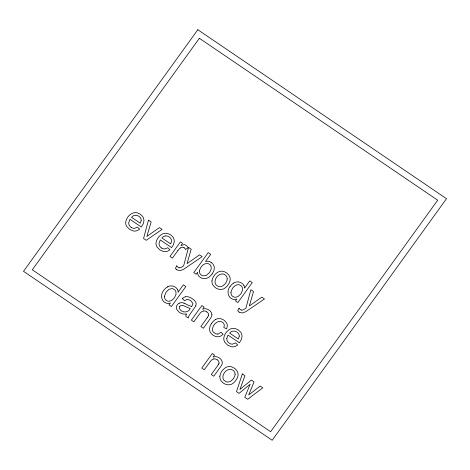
<?xml version="1.0" encoding="UTF-8"?>
<svg xmlns="http://www.w3.org/2000/svg" width="470" height="470" viewBox="0 0 470 470"><rect width="100%" height="100%" fill="white"/><g stroke="black" fill="none" stroke-linecap="round" stroke-linejoin="round"><path stroke-width="0.7" d="M208.469 315.488L207.875 316.757A14.829 14.394 -1 0 1 207.182 317.802M218.885 363.445L218.292 364.714M195.726 305.835L195.273 306.634A22.901 22.231 -1 0 1 194.762 307.409L188.946 315.799A7.585 7.361 -1 0 0 188.253 317.996L185.756 316.298A5.863 5.693 -1 0 1 186.461 314.06M176.673 265.914L175.433 268.399A6.75 6.557 -1 0 0 176.873 269.833M238.966 308.238L237.732 310.729A6.75 6.557 -1 0 0 239.165 312.156M211.688 323.154L210.172 325.804L209.503 328.747A7.238 7.027 -1 0 0 209.573 329.964L209.738 330.751A7.373 7.156 -1 0 0 210.713 332.895L212.417 334.728A10.892 10.575 -1 0 0 213.456 335.474L215.348 336.373A7.215 7.009 -1 0 0 218.309 336.714A7.015 6.809 -1 0 0 220.871 335.997L223.174 334.311L220.941 332.255L218.544 333.853A3.836 3.725 -1 0 1 217.728 334.023M230.106 286.483C226.522 290.442 227.574 297.968 233.226 299.325A5.293 5.141 -1 0 0 235.035 299.461L236.892 298.996L235.482 300.953L237.849 302.568L252.29 282.552L249.793 280.86L244.57 288.092A6.257 6.075 -1 0 0 243.895 285.466M177.895 250.551L172.437 258.118L169.94 256.42L180.439 241.868L182.56 243.313L180.909 245.599L183.999 244.659A3.525 3.419 -1 0 1 185.991 245.275A6.627 6.433 -1 0 1 188.053 247.79L185.568 249.441A4.994 4.847 -1 0 0 184.076 247.755M178.124 292.07L183.341 284.838L185.838 286.536L171.397 306.546L169.03 304.93L170.44 302.974L168.583 303.438A5.293 5.141 -1 0 1 166.774 303.303C161.122 301.946 160.07 294.42 163.66 290.46A13.025 12.643 -1 0 1 167.203 287.029M207.182 317.802L200.86 326.562L203.357 328.26L210.337 318.566A23.7 23.006 -1 0 0 210.883 317.738L211.359 316.886A6.057 5.881 -1 0 0 211.905 314.542M191.772 306.393L192.941 303.796A1.998 1.939 -1 0 0 192.876 303.373L190.773 300.735A11.445 11.11 -1 0 0 190.091 300.283L187.583 299.367A2.738 2.661 -1 0 0 187.084 299.39L184.569 300.671L182.331 298.609M191.643 306.563L188.065 305.106A59.214 57.475 -1 0 1 186.49 304.313L185.362 303.743A17.055 16.556 -1 0 0 184.07 303.173M167.226 287.058L167.99 286.641M233.678 283.081L234.436 282.664A7.015 6.809 -1 0 1 237.867 281.906A7.573 7.35 -1 0 1 242.05 283.381A6.175 5.992 -1 0 1 243.924 285.449M215.436 319.623L215.953 319.341A6.792 6.592 -1 0 1 219.76 318.637A8.971 8.707 -1 0 1 223.943 320.199A10.775 10.458 -1 0 1 224.525 320.616L226.293 322.49A6.322 6.133 -1 0 1 227.268 326.403L226.564 328.841L223.802 327.508L224.249 325.722A3.971 3.86 -1 0 0 222.798 322.49L221.018 321.551A4.659 4.518 -1 0 0 219.22 321.345C215.272 322.021 211.917 326.544 212.558 330.516A4.577 4.441 -1 0 0 213.362 332.073L215.518 333.682A4.377 4.248 -1 0 0 217.728 334.029M203.416 310.976L201.753 311.645L200.291 312.997L193.869 321.809L191.372 320.117L201.877 305.559L204.121 307.086L202.641 309.143L204.667 308.72A6.081 5.904 -1 0 1 206.265 308.837C208.927 309.466 211.694 311.628 211.888 314.542M213.838 358.933L212.176 359.603L210.707 360.954L204.291 369.767L201.795 368.069L212.293 353.516L214.543 355.044L213.057 357.1L215.09 356.677A6.081 5.904 -1 0 1 216.682 356.795C219.349 357.423 222.116 359.585 222.31 362.499A6.057 5.881 -1 0 1 221.764 364.832L221.305 365.695A23.7 23.006 -1 0 1 220.759 366.524L213.78 376.212L211.283 374.52L217.604 365.76A14.829 14.394 -1 0 0 218.292 364.714M184.07 303.179L183.958 303.138A7.685 7.461 -1 0 0 181.543 302.68A5.099 4.953 -1 0 0 179.217 303.203M211.071 262.325L209.785 261.631A5.834 5.664 -1 0 0 207.728 261.208L205.519 261.514L210.719 254.311L208.222 252.613L193.781 272.624L196.155 274.233L197.559 272.289L197.888 274.498A5.446 5.282 -1 0 0 198.739 276.037L199.809 277.065A7.843 7.614 -1 0 0 200.808 277.711L201.154 277.887A6.985 6.786 -1 0 0 203.727 278.569L206.148 278.375A7.638 7.414 -1 0 0 207.382 277.999L209.332 276.906L211.494 274.833A16.832 16.338 -1 0 0 212.17 273.951M176.885 269.815L179.887 270.691L183.294 269.457A33.517 32.536 -1 0 0 183.987 269.051L202.182 256.644L199.538 254.846L187.048 263.623L191.208 249.188L188.552 247.385L183.647 265.785L182.096 266.843A22.613 21.949 -1 0 1 181.667 267.119L180.885 267.548A2.849 2.767 -1 0 1 179.505 267.759M239.177 312.145L242.185 313.014L245.593 311.786A33.517 32.536 -1 0 0 246.28 311.375L264.475 298.967L261.837 297.175L249.347 305.952L253.506 291.512L250.851 289.708L245.939 308.114L244.388 309.166A22.613 21.949 -1 0 1 243.959 309.442L243.184 309.877A2.849 2.767 -1 0 1 241.797 310.088M131.336 227.48A6.909 6.709 -1 0 1 130.689 227.016L130.078 226.446A5.293 5.135 -1 0 1 128.915 224.413L128.792 223.89A5.141 4.994 -1 0 1 128.71 222.804L129.931 219.302L141.282 227.01L143.068 224.178L143.891 221.206A7.543 7.326 -1 0 0 143.832 219.555L143.556 218.38A7.497 7.279 -1 0 0 142.475 216.27L140.319 214.25L137.54 212.934A7.679 7.45 -1 0 0 135.072 212.651L133.809 212.81A7.726 7.502 -1 0 0 132.152 213.333C128.774 215.007 126.154 218.468 125.713 222.239A7.561 7.338 -1 0 0 125.731 223.485A7.72 7.491 -1 0 0 125.86 224.29A7.561 7.338 -1 0 0 126.777 226.54L129.614 229.383L133.198 230.946A7.038 6.827 -1 0 0 134.49 231.076A7.314 7.103 -1 0 0 137.61 230.412L139.643 229.149L137.457 227.122L134.743 228.273A4.283 4.16 -1 0 1 134.156 228.32A5.07 4.917 -1 0 1 131.347 227.462M161.668 248.089A6.909 6.709 -1 0 1 161.022 247.625L160.417 247.061A5.293 5.135 -1 0 1 159.248 245.023L159.124 244.5A5.141 4.994 -1 0 1 159.042 243.413L160.27 239.912L171.615 247.62L173.401 244.788L174.223 241.815A7.543 7.326 -1 0 0 174.17 240.17L173.894 238.989A7.497 7.279 -1 0 0 172.813 236.886L170.657 234.859L167.878 233.543A7.679 7.45 -1 0 0 165.405 233.267L164.142 233.425A7.726 7.502 -1 0 0 162.491 233.948C159.113 235.617 156.492 239.083 156.046 242.855A7.561 7.338 -1 0 0 156.069 244.095A7.72 7.491 -1 0 0 156.199 244.899A7.561 7.338 -1 0 0 157.115 247.155L159.953 249.999L163.537 251.562A7.038 6.827 -1 0 0 164.829 251.685A7.314 7.103 -1 0 0 167.949 251.027L169.976 249.764L167.79 247.737L165.082 248.883A4.283 4.16 -1 0 1 164.494 248.936A5.07 4.917 -1 0 1 161.68 248.072M165.111 235.993A5.252 5.099 -1 0 1 168.06 236.322L168.759 236.668A6.95 6.745 -1 0 1 169.464 237.133L170.493 238.108A4.923 4.776 -1 0 1 171.356 239.753L171.485 241.697L170.622 243.871L161.88 237.938L163.26 236.704A4.912 4.765 -1 0 1 165.111 235.993M180.398 248.001A3.143 3.055 -1 0 1 184.117 247.69M177.907 250.563A12.197 11.838 -1 0 1 180.363 247.966M179.446 267.906A5.34 5.182 -1 0 1 176.779 265.844M211.03 262.383A7.261 7.05 -1 0 1 214.332 267.524A10.64 10.328 -1 0 1 212.082 273.881M230.13 286.494A13.025 12.643 -1 0 1 233.655 283.052M241.745 310.229A5.34 5.182 -1 0 1 239.071 308.173M217.258 359.903A3.543 3.437 -1 0 1 219.038 363.469M217.31 359.82A5.775 5.605 -1 0 0 216.905 359.568A4.976 4.829 -1 0 0 213.838 358.927M211.729 323.184A12.784 12.408 -1 0 1 215.401 319.577M206.841 311.951A3.543 3.437 -1 0 1 208.621 315.511M206.888 311.863A5.775 5.605 -1 0 0 206.489 311.61A4.976 4.829 -1 0 0 203.416 310.97M179.64 306.616A2.714 2.638 -1 0 1 182.771 305.465L183.594 305.729A21.679 21.044 -1 0 1 185.303 306.511L190.256 308.514C188.441 313.396 180.78 312.944 179.411 308.12A2.515 2.444 -1 0 1 179.704 306.652M186.437 314.013A11.204 10.875 -1 0 1 182.389 313.819A10.134 9.841 -1 0 1 178.894 311.945L176.761 309.407A4.817 4.676 -1 0 1 176.508 308.649L176.385 307.885A4.624 4.489 -1 0 1 176.679 305.935L177.02 305.241A5.969 5.793 -1 0 1 177.413 304.654A4.958 4.817 -1 0 1 179.211 303.185M182.366 298.638A7.743 7.514 -1 0 1 185.239 296.817M185.256 296.858A5.323 5.164 -1 0 1 187.242 296.699L188.341 296.87A12.326 11.967 -1 0 1 192.33 298.767A17.096 16.591 -1 0 1 193.464 299.543L195.173 301.299A7.32 7.109 -1 0 1 195.726 302.216L196.013 302.933A3.472 3.372 -1 0 1 196.143 303.608A5.005 4.859 -1 0 1 195.702 305.823M167.99 286.647A7.015 6.809 -1 0 1 171.415 285.883A7.573 7.35 -1 0 1 175.604 287.358A6.175 5.992 -1 0 1 177.472 289.426M177.443 289.444A6.257 6.075 -1 0 1 178.13 292.07M141.212 220.307L140.283 223.262L131.547 217.322L132.928 216.094A4.912 4.765 -1 0 1 134.773 215.383A5.252 5.099 -1 0 1 137.722 215.712L138.427 216.059A6.95 6.745 -1 0 1 139.132 216.523L140.154 217.493A4.923 4.776 -1 0 1 141.018 219.138L141.212 220.307M239.3 336.085L238.372 339.035L229.636 333.095L231.011 331.867A4.912 4.765 -1 0 1 232.862 331.156A5.252 5.099 -1 0 1 235.811 331.485L236.51 331.832A6.95 6.745 -1 0 1 237.221 332.296L238.243 333.271A4.923 4.776 -1 0 1 239.107 334.91L239.3 336.085M199.439 270.973L199.756 273.088A4.248 4.124 -1 0 0 200.496 274.304L200.913 274.715A5.164 5.011 -1 0 0 201.618 275.226L201.836 275.355A4.353 4.23 -1 0 0 203.487 275.855L206.436 275.308L209.285 272.788A15.516 15.064 -1 0 0 209.996 271.772L211.288 268.64L210.936 266.073A4.277 4.154 -1 0 0 209.978 264.716L209.796 264.557A4.888 4.741 -1 0 0 209.179 264.117L208.962 263.993A4.353 4.23 -1 0 0 207.317 263.488C203.216 263.212 200.167 267.33 199.439 270.973M227.221 278.933L226.922 280.702L225.794 282.911A14.693 14.259 -1 0 1 225.054 283.909L222.668 286.019L220.183 286.706A4.823 4.682 -1 0 1 218.109 286.312L216.1 284.879A4.829 4.688 -1 0 1 215.184 283.31C214.103 279.192 217.751 274.286 221.958 273.928A4.864 4.723 -1 0 1 224.037 274.327L224.531 274.568A6.11 5.934 -1 0 1 225.242 275.032L225.859 275.567A4.841 4.7 -1 0 1 226.945 277.318L227.221 278.933M235.106 374.296L234.806 376.065L233.678 378.274A14.693 14.259 -1 0 1 232.938 379.272L230.559 381.382L228.067 382.063A4.823 4.682 -1 0 1 225.994 381.675L223.984 380.242A4.829 4.688 -1 0 1 223.068 378.673C221.987 374.555 225.641 369.649 229.842 369.291A4.864 4.723 -1 0 1 231.922 369.69L232.415 369.931A6.11 5.934 -1 0 1 233.126 370.395L233.743 370.93A4.841 4.7 -1 0 1 234.83 372.681L235.106 374.296M164.424 296.241L164.841 298.585A4.383 4.259 -1 0 0 165.986 300.124L166.18 300.277A5.035 4.888 -1 0 0 166.821 300.688L167.038 300.8A4.395 4.265 -1 0 0 168.924 301.241L171.521 300.577L174.012 298.274A16.421 15.939 -1 0 0 174.746 297.228L176.056 294.273L175.851 291.559A4.453 4.324 -1 0 0 174.758 289.92L173.489 289.056A4.312 4.183 -1 0 0 171.591 288.621L169 289.344L166.668 291.476A16.192 15.716 -1 0 0 165.922 292.487L164.424 296.241M230.876 292.264L231.287 294.608A4.383 4.259 -1 0 0 232.439 296.147L232.632 296.3A5.035 4.888 -1 0 0 233.273 296.711L233.49 296.823A4.395 4.265 -1 0 0 235.376 297.263L237.967 296.599L240.464 294.296A16.421 15.939 -1 0 0 241.198 293.251L242.502 290.296L242.303 287.581A4.453 4.324 -1 0 0 241.21 285.942L239.941 285.079A4.312 4.183 -1 0 0 238.043 284.644L235.452 285.366L233.12 287.499A16.192 15.716 -1 0 0 232.374 288.51L230.876 292.264M211.964 280.849L211.941 281.266A7.244 7.032 -1 0 0 212.023 282.493L212.193 283.287A7.549 7.326 -1 0 0 213.192 285.449L214.913 287.299A10.963 10.64 -1 0 0 215.648 287.84A8.954 8.689 -1 0 0 219.854 289.403A7.532 7.314 -1 0 0 224.137 288.621C227.139 286.8 229.525 283.674 230.124 280.191A7.667 7.444 -1 0 0 230.083 278.134L229.912 277.341A7.667 7.444 -1 0 0 228.702 274.909L226.869 273.07L224.396 271.713A8.061 7.826 -1 0 0 221.076 271.208L220.694 271.243A7.103 6.897 -1 0 0 218.908 271.654C215.254 273.217 212.511 276.924 211.964 280.849M219.848 376.212L219.831 376.629A7.244 7.032 -1 0 0 219.913 377.856L220.083 378.65A7.549 7.326 -1 0 0 221.076 380.812L222.798 382.662A10.963 10.64 -1 0 0 223.538 383.203A8.954 8.689 -1 0 0 227.738 384.765A7.532 7.314 -1 0 0 232.027 383.984C235.024 382.163 237.415 379.037 238.008 375.554A7.667 7.444 -1 0 0 237.967 373.497L237.797 372.704A7.673 7.45 -1 0 0 236.575 370.207L234.759 368.433L232.286 367.076A8.061 7.826 -1 0 0 228.961 366.571L228.579 366.606A7.103 6.897 -1 0 0 226.793 367.017C223.138 368.58 220.395 372.287 219.848 376.212M226.816 338.294L226.799 338.576A5.141 4.994 -1 0 0 226.875 339.663L227.004 340.186A5.293 5.135 -1 0 0 228.167 342.225L228.773 342.789A6.909 6.709 -1 0 0 229.419 343.253A5.07 4.917 -1 0 0 232.245 344.128A4.283 4.16 -1 0 0 232.832 344.046L235.541 342.894L237.726 344.921L235.699 346.19A7.314 7.103 -1 0 1 232.579 346.854A7.038 6.827 -1 0 1 231.287 346.719L227.703 345.162L224.866 342.313A7.561 7.338 -1 0 1 223.949 340.063A7.72 7.491 -1 0 1 223.82 339.252A7.561 7.338 -1 0 1 223.802 338.018C224.243 334.24 226.863 330.78 230.241 329.106A7.726 7.502 -1 0 1 231.892 328.583L233.161 328.43A7.679 7.45 -1 0 1 235.629 328.706L238.408 330.022L240.564 332.049A7.497 7.279 -1 0 1 241.645 334.152L241.921 335.327A7.543 7.326 -1 0 1 241.974 336.978L241.157 339.951L239.365 342.783L228.02 335.075L226.816 338.294M148.479 220.154L143.556 238.496L146.205 240.299L162.085 229.401L159.43 227.597L146.881 236.428L151.14 221.963L148.479 220.154M242.32 373.92L236.51 391.663L239.042 393.378L250.134 384.231L244.776 397.279L247.702 399.265L262.795 387.826L260.18 386.052L248.701 394.982L254.035 381.881L251.385 380.077L239.941 389.477L244.923 375.683L242.32 373.92M197.817 29.728L23.5 271.308L272.183 440.272L446.5 198.692L197.817 29.728M199.368 38.282L32.312 269.792L270.632 431.719L437.688 200.208L199.368 38.282"/></g></svg>
